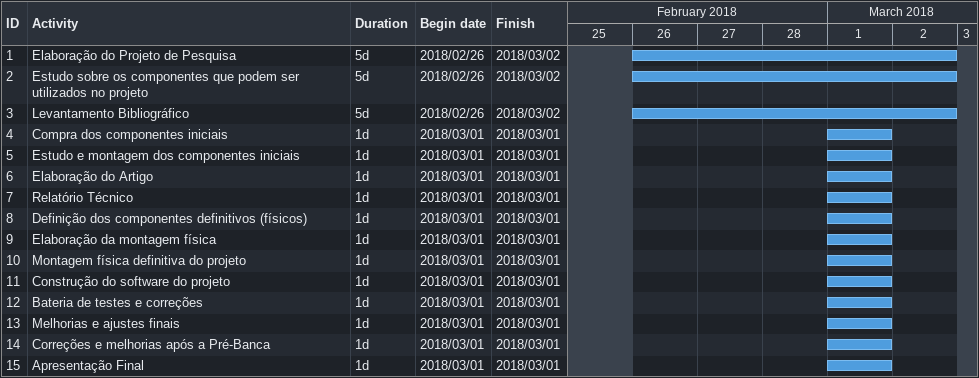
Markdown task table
| ID | Task | Duration | Start | Finish |
|---|---|---|---|---|
| 1 | Elaboração do Projeto de Pesquisa | 5d | 2018-02-26 | 2018-03-02 |
| 2 | Estudo sobre os componentes que podem ser utilizados no projeto | 5d | 2018-02-26 | 2018-03-02 |
| 3 | Levantamento Bibliográfico | 5d | 2018-02-26 | 2018-03-02 |
| 4 | Compra dos componentes iniciais | 1d | 2018-03-01 | 2018-03-01 |
| 5 | Estudo e montagem dos componentes iniciais | 1d | 2018-03-01 | 2018-03-01 |
| 6 | Elaboração do Artigo | 1d | 2018-03-01 | 2018-03-01 |
| 7 | Relatório Técnico | 1d | 2018-03-01 | 2018-03-01 |
| 8 | Definição dos componentes definitivos (físicos) | 1d | 2018-03-01 | 2018-03-01 |
| 9 | Elaboração da montagem física | 1d | 2018-03-01 | 2018-03-01 |
| 10 | Montagem física definitiva do projeto | 1d | 2018-03-01 | 2018-03-01 |
| 11 | Construção do software do projeto | 1d | 2018-03-01 | 2018-03-01 |
| 12 | Bateria de testes e correções | 1d | 2018-03-01 | 2018-03-01 |
| 13 | Melhorias e ajustes finais | 1d | 2018-03-01 | 2018-03-01 |
| 14 | Correções e melhorias após a Pré-Banca | 1d | 2018-03-01 | 2018-03-01 |
| 15 | Apresentação Final | 1d | 2018-03-01 | 2018-03-01 |
